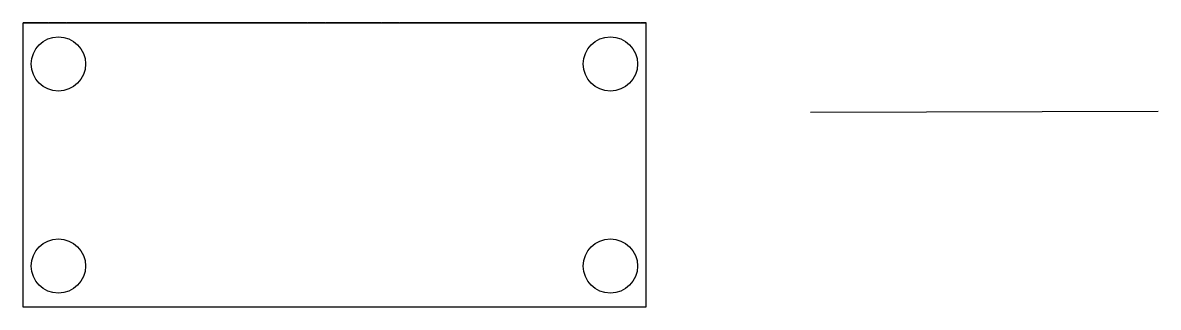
# Model space of a CAD drawing. Header units: millimetres. Extents: x 57 to 475, y 110 to 215.
import ezdxf

# ---------------------------------------------------------------- set-up
doc = ezdxf.new("R2010")
doc.units = ezdxf.units.MM
doc.linetypes.add('CENTER2', pattern=[1.125, 0.75, -0.125, 0.125, -0.125])

# ---------------------------------------------------------------- blocks, each defined once
blk = doc.blocks.new('*U3')
at = {"color": 0, "linetype": 'ByBlock', "lineweight": -2}
blk.add_line((114.78, 0), (-114.78, 0), dxfattribs=at)

msp = doc.modelspace()

# ---------------------------------------------------------------- linework, layer by layer
msp.add_line((346.97, 182.18), (475.02, 182.63))
msp.add_lwpolyline([(56.97, 215.2), (286.29, 215.2), (286.29, 110.35), (56.97, 110.35)], close=True)
for centre in [(70, 200), (273.26, 200), (70, 125.55), (273.26, 125.55)]:
    msp.add_circle(centre, 10)

# ---------------------------------------------------------------- block references
at = {"linetype": 'CENTER2'}
msp.add_blockref('*U3', (171.63, 215.2), dxfattribs=at)

doc.saveas('drawing.dxf')
